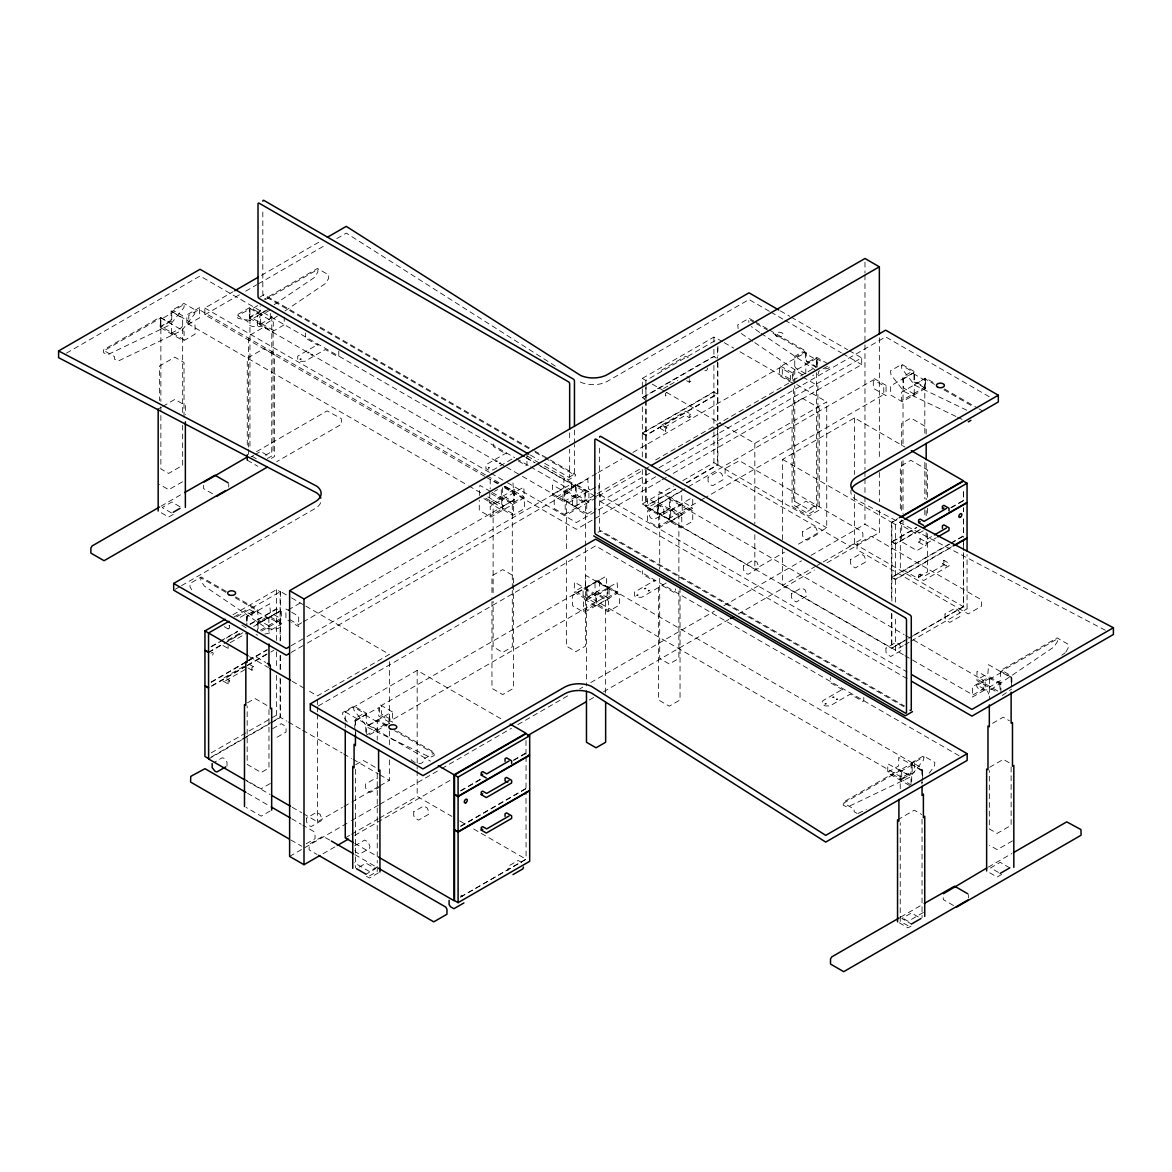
<?xml version="1.0" encoding="UTF-8"?>
<svg xmlns="http://www.w3.org/2000/svg" width="1172" height="1172" viewBox="0 0 1172 1172"><rect width="100%" height="100%" fill="white"/><g stroke="black" fill="none" stroke-linecap="round" stroke-linejoin="round"><path stroke-width="0.75" stroke-dasharray="5 3.75" d="M913.926 382.057L914.248 382.409M921.5 770.634L911.23 764.159L924.034 756.76L923.492 760.13L909.882 777.226L847.327 807.142L843.269 805.237L843.225 802.249L899.7 769.652L911.01 776.186L911.01 783.467M816.02 358.588L823.169 362.221M829.366 367.129L828.326 368.257L821.85 369.429M171.727 319.824L171.801 311.488L195.035 324.981L195.035 334.166L183.433 340.862L160.139 327.413M182.612 325.757L181.557 327.589L171.405 333.273M271.801 316.411L270.747 318.227L257.547 325.86L257.547 315.605L268.886 309.056M227.002 766.136L227.002 762.064L223.94 758.255L222.182 757.786L214.916 761.99M268.901 625.745L258.206 620.061L257.679 609.587L235.733 596.914M663.85 513.922L663.85 509.849L662.561 507.608L659.03 505.572L649.024 511.358L648.541 513.116L650.313 517.672L653.83 519.709L692.095 497.719M805.794 373.809L805.882 365.225M914.175 394.246L914.321 384.606L925.631 378.073L935.036 383.508M924.986 388.005L925.133 378.937M1065.919 651.925L1068.234 647.852L1068.395 644.41L1057.085 637.89L1000.61 670.487L1000.082 680.947L989.417 687.114M929.162 773.242L934.597 765.887L934.846 762.415L923.536 755.881L910.732 763.28L911.45 764.525M260.125 311.825L249.929 317.715L249.328 308.866L249.328 317.158M921.5 782.984L922.261 782.31M1065.216 652.833L1061.773 655.221M265.209 310.756L250.237 320.483L238.194 318.432L237.154 317.29L237.154 314.814L249.958 307.43L261.268 313.95L261.268 315.034M274.145 304.705L314.374 277.5L317.802 272.182L317.964 269.326L263.055 301.014M277.515 315.986L262.616 326.065C258.851 327.091 246.867 327.823 247.966 321.641L237.652 315.693L250.5 308.763M284.957 310.946L325.596 283.404L328.614 278.423L328.775 274.981L317.451 268.461L264.125 299.241M999.394 683.232L1000.492 682.47M1002.236 695.494L1011.714 689.077M171.639 321.348L171.449 321.509M66.452 353.124L200.046 276.006L514.698 457.666M160.139 326.519L160.784 317.846L184.077 331.295L184.077 339.748L160.784 326.285L171.053 320.352L171.097 310.814L183.916 303.416L195.226 309.95L194.684 313.891L181.865 330.504L118.504 360.917L114.578 359.277L114.416 356.596L104.103 350.648L160.579 318.052L160.711 327.105L170.951 321.216M171.522 333.346L171.39 323.706L160.066 317.173L103.605 349.783L103.649 352.757L107.692 354.677L170.262 324.747L183.872 307.65L184.414 304.281L171.61 311.679L182.129 318.008M484.695 476.33L204.836 314.755L204.836 308.031L233.125 291.696M261.415 275.361L319.56 241.798M204.836 314.755L239.41 294.787M245.695 291.169L256.697 284.811M258.265 283.902L325.845 244.889M336.847 238.546L346.267 233.096L557.55 367.51M259.701 297.205L264.022 294.714L532.952 449.975M257.737 305.599L249.958 310.082L249.958 448.7M270.117 310.038L259.832 315.986L259.832 324.747L505.059 466.324M158.176 409.028L161.209 407.285M162.732 406.406L174.892 399.388L185.366 405.439L185.366 414.536M182.495 481.765L168.753 489.706L159.524 484.373M161.062 506.143L183.008 493.471M256.565 451.63L327.091 410.903L341.316 418.609L341.477 424.279L276.782 461.636M250.984 456.933L253.723 455.351M255.086 454.56L260.565 451.396L270.161 456.933M265.473 455.249L273.105 450.839L273.105 332.467L263.861 327.135L248.611 335.939L248.611 447.03M267.421 458.516L271.757 456.04L271.801 312.997M173.222 514.42L168.651 517.057L159.67 511.871M271.421 458.355L274.453 456.597L274.453 354.633L263.964 348.582L247.263 358.222L247.263 447.44M175.243 589.267L179.961 586.557M181.528 585.648L315.18 508.487A20.334 11.749 0 0 0 321.099 499.492M232.95 614.758L276.533 589.604L280.123 591.684L280.123 610.846L253.665 626.112M642.315 387.126L642.315 378.41L713.909 337.082L717.498 339.162M234.063 616.955L248.288 608.751L253.386 611.696L253.386 614.304L251.892 615.168L247.937 612.883L239 618.025M236.554 616.838L280.533 591.523L289.997 596.988M642.315 378.41L645.918 380.49L717.909 339.016L722.641 341.741M511.915 459.087L493.104 469.943L488.314 469.943L485.911 468.566L485.911 464.757L506.289 452.993L506.289 454.033L493.705 446.766L493.705 441.61M253.386 611.696L251.892 612.546L251.892 615.168M228.086 628.91L229.58 628.046L229.58 625.438L228.086 626.288L228.086 628.91L224.262 626.698M211.165 646.505L218.944 642.007M220.512 641.113L237.623 631.225M250.076 624.031L276.533 608.766L280.123 610.846M642.315 388.87L642.315 397.572L713.909 356.244L716.297 357.636M211.165 646.885L237.623 631.605M250.076 624.427L276.533 609.147L280.123 611.227L280.123 641.04M227.734 640.161L241.959 631.942M663.528 388.562L668.274 385.822M669.857 384.914L677.753 380.343M208.543 652.174L220.995 644.981M227.221 641.392L241.227 633.305M208.543 652.555L222.548 644.468M224.101 643.575L242.78 632.792M253.665 626.507L280.123 611.227M230.078 642.739L247.937 632.426M288.224 609.938L302.464 601.705M494.525 491.346L497.573 489.588M222.988 645.523L228.086 648.453L229.58 647.603M686.631 380.68L689.268 382.204L690.762 381.34L690.762 378.732L686.938 376.52M260.462 630.199L280.665 618.538L270.38 612.604L269.736 603.785L246.442 617.234L246.442 625.526M268.373 626.507L269.267 625.995M261.576 631.078L281.339 619.666L281.339 610.48L257.401 623.563M489.823 502.788L502.568 495.434L502.568 485.164M301.673 622.801L298.508 624.632L288.224 618.699M303.255 621.893L513.893 500.078M513.658 502.407L523.781 496.562L513.468 490.614L512.823 480.784M248.904 659.836L255.056 656.276L265.751 662.444M211.165 681.972L246.955 661.301M248.523 660.407L267.187 649.625M642.315 406.728L642.315 433.039L713.909 391.712L717.498 393.792L717.498 360.463M211.165 682.353L246.955 661.682M248.523 660.788L267.187 650.006M642.315 456.948L642.315 433.435L713.909 392.107L717.498 394.173L717.498 428.542M569.065 477.224L574.309 474.206M243.542 666.502L222.988 678.368L222.988 680.991L228.086 683.921L229.58 683.071L229.58 680.449L225.61 678.163L225.61 680.786L246.442 668.758M211.649 685.84L245.886 666.077M247.439 665.169L269.238 652.599M642.315 433.039L645.918 435.12L717.498 393.792M211.649 686.221L245.886 666.458M247.439 665.564L269.238 652.98M270.791 652.086L273.896 650.284M642.315 433.435L645.918 435.501L717.498 394.173M229.58 680.449L228.086 681.313L228.086 683.921M253.386 666.707L251.892 667.571L251.892 670.179L253.386 669.329L253.386 666.707L248.288 663.762M666.956 427.941L665.462 428.791L665.462 431.413L666.956 430.549L666.956 427.941L662.986 425.641L662.986 428.263L685.312 415.371L689.268 417.672L690.762 416.807L690.762 414.185L685.664 411.255L660.363 425.846L660.363 428.469L665.462 431.413M690.762 414.185L689.268 415.049L689.268 417.672M553.155 494.057L563.454 488.109L564.098 478.279L596.138 496.782M291.096 645.757L305.365 637.524M306.947 636.616L571.614 483.802L571.614 490.526L306.947 643.34M794.719 357.709L805.032 351.747L772.084 332.731M596.504 473.473L564.845 491.757L564.845 500.517M598.086 472.565L621.834 458.853M632.909 452.451L780.127 367.466L790.397 373.399L790.397 382.16L652.687 461.665M291.096 652.482L305.365 644.248M575.95 496.708L566.354 502.246L566.354 551.411M816.562 358.324L793.224 371.758L793.224 380.197L816.518 366.748L806.233 360.815L806.233 352.362L782.295 365.444L782.295 374.644L793.884 381.34M595.698 487.113L565.182 504.722L565.182 514.186L575.306 508.34L586.059 514.552L596.211 508.692M575.13 506.451L595.713 494.569M597.295 493.646L640.029 468.976M586.894 501.645L592.827 498.232M594.307 497.368L598.745 494.804M907.128 678.705L600.386 501.601L600.386 494.877L643.179 470.177M644.761 469.254L649.508 466.515M596.343 497.69L565.827 515.299L554.224 508.604L554.224 498.408L587.787 479.026L588.432 488.856L595.801 493.104M827.403 366.367L818.554 371.465L818.305 374.073L812.665 375.377M247.468 702.804L254.954 698.483L268.637 706.379M600.386 501.601L649.508 473.239M659.03 467.745L885.666 336.906L990.501 397.44M655.661 476.814L576.404 522.551L505.264 481.472M665.169 471.32L861.684 357.856L861.684 364.58L668.333 476.213M660.407 480.784L576.404 529.29L503.682 487.288M661.99 479.875L666.751 477.121M211.165 752.893L276.533 715.169L280.123 717.235L280.123 677.445M642.315 469.606L642.315 503.975L673.446 486.014M682.778 480.623L713.909 462.647L717.498 464.727L717.498 430.358M597.954 532.352L600.84 530.696L904.564 706.057M211.649 756.775L244.333 737.906M245.886 737.012L272.344 721.732M273.896 720.839L280.123 717.235M642.315 503.975L645.918 506.055L675.482 488.988M686.382 482.688L717.498 464.727M724.853 426.066L754.827 443.368L826.743 401.85L826.743 527.796L795.48 545.844M208.616 759.002L241.447 740.045M243.014 739.136L269.589 723.798M271.157 722.89L280.533 717.469L286.847 721.117M645.992 469.972L645.992 506.48L675.687 489.325M686.631 483.011L717.909 464.962L826.743 527.796M658.107 504.4L686.719 487.684M688.301 486.776L873.492 379.845L883.776 385.778L883.776 394.539L706.496 496.899M681.137 491.39L647.574 510.772L647.574 520.969L659.177 527.664L692.74 508.296L692.74 498.085M272.505 728.735L281.236 723.695L284.767 725.732L286.056 727.973L286.056 732.046L276.035 737.818L274.277 737.349M318.242 706.013L595.596 545.888L959.267 755.852M682.177 504.473L669.432 511.827L669.432 522.082L682.177 514.728L682.25 504.165L669.505 496.811L669.505 507.066L682.25 514.435M966.768 410.2L914.643 385.163L901.825 368.55L901.283 365.181L914.101 372.579L903.07 379.186M668.509 518.83L698.571 501.47M700.167 500.561L704.914 497.807M680.243 514.01L692.095 507.183L681.782 501.22L681.782 491.771M345.257 721.058L345.257 711.931L417.173 670.413L502.349 719.593M782.632 539.735L782.632 459.424L854.549 417.906L905.018 447.045M913.794 394.466L914.673 393.953M924.605 388.225L925.484 387.712M925.558 388.313L902.264 401.762L890.661 395.067L890.661 385.866L913.97 372.418L913.97 380.724M355.98 720.795L366.25 714.319L353.446 706.936L353.988 710.291L367.598 727.402L430.153 757.317L434.094 755.676L434.255 752.424L396.605 730.698M347.293 722.04L342.883 716.063L342.634 712.591L353.944 706.057L366.748 713.455L366.03 714.7M270.322 783.467L261.078 788.8L245.827 779.981M365.767 735.474L389.06 722.025L378.776 716.077L378.776 707.639L354.75 720.663L354.808 728.999M376.754 729.98L377.648 729.467M369.517 734.8L389.705 723.139M607.008 597.823L617.131 591.977L606.818 586.029L606.173 576.199L572.61 595.566L572.61 605.778L584.213 612.473L617.776 593.091L617.131 582.513L583.568 601.895L583.568 611.359L595.405 604.518L607.902 611.725L619.49 605.03L619.49 594.834L585.941 575.452L585.282 585.282L574.983 591.23L608.546 610.612L608.546 601.148L574.339 582.147L574.339 592.358L585.106 598.57M796.359 506.758L805.955 501.22L815.536 506.758L805.955 512.296M270.175 810.965L261.195 816.152L245.988 807.376M666.223 582.982L641.743 597.28L636.938 597.28L634.55 595.903L634.55 592.094L654.928 580.33L654.928 581.371L642.329 574.104L642.329 570.661M355.731 764.686L363.217 760.364L376.901 768.261M303.255 813.632L317.451 821.836L342.458 807.391M344.026 806.483L350.281 802.879M351.849 801.97L378.424 786.632M379.992 785.723L389.368 780.318L389.368 758.401M645.992 506.48L754.827 569.314L784.522 552.173M380.475 786.558L370.455 792.345L368.697 791.862L365.635 788.067L365.635 783.995L375.655 778.208L377.413 778.677M306.244 843.767L315.034 838.698L315.034 833.629L313.847 831.549L302.801 825.176M289.616 856.41L349.842 821.645M351.424 820.722L378.366 805.164M379.962 804.256L440.189 769.477M441.771 768.568L511.505 728.295M517.848 724.633L570.149 694.439M579.671 688.946L582.836 687.114M590.761 682.543L714.393 611.169M723.9 605.675L801.56 560.846M811.068 555.352L864.965 524.236L879.352 532.542L879.352 508.882M782.632 459.424L891.467 522.258L897.723 518.654M345.257 837.892L349.945 835.182M351.512 834.274L378.087 818.935M379.655 818.027L417.173 796.374L451.879 816.401M782.632 548.862L782.632 585.37L815.463 566.413M817.031 565.519L821.719 562.809M823.286 561.901L854.549 543.852L967.061 608.81L967.061 554.532M920.372 529.363L895.467 543.735L891.877 541.654L891.877 522.492L898.104 518.903M323.018 853.729L335.69 846.418M354.72 835.431L451.396 779.614M589.296 700.006L594.043 697.252M603.565 691.758L728.764 619.475M738.287 613.982L814.364 570.061M827.036 562.736L879.352 532.542M891.877 522.492L895.467 524.573L903.246 520.075M354.677 845.847L364.697 840.06L368.213 842.097L369.986 846.653L369.517 848.411L359.496 854.198L355.966 852.161L354.677 849.92M460.728 790.573L482.512 778.003M513.629 760.027L526.082 752.849L529.685 754.914M891.877 541.654L916.768 527.283M951.005 507.52L963.457 500.327L963.457 489.881L963.384 500.81M460.728 790.968L482.512 778.384M513.629 760.423L526.082 753.23L529.685 755.31M951.488 546.855L895.467 579.202L891.877 577.122L891.877 542.05L916.768 527.664M951.005 507.901L963.457 500.722M891.877 542.05L895.467 544.116L920.372 529.744M923.272 530.726L917.046 534.315L903.026 526.228L903.026 520.749M931.506 536.615L924.063 540.907L920.108 538.622L918.614 539.486L918.614 542.094L923.712 545.039L936.355 537.743M918.614 542.094L920.108 541.244L920.108 538.622M359.203 867.104L366.045 863.149L375.641 868.686L366.045 874.224M377.047 867.002L369.341 871.441L354.091 862.636M369.444 875.923L377.238 871.426L377.238 860.482M378.439 872.847L369.444 878.033L366.411 876.275M460.728 826.04L526.082 788.317M891.877 577.122L949.452 543.881M951.005 542.988L963.457 535.794L963.457 518.258M460.728 826.436L526.082 788.697M891.877 601.031L891.877 577.518L949.452 544.262M951.005 543.369L963.457 536.175L963.457 541.611M891.877 577.518L895.467 579.583L951.488 547.236M920.108 574.09L918.614 574.954L918.614 577.562L923.712 580.506L949.012 565.9L949.012 563.293L943.914 560.348L942.42 561.212L942.42 563.82L946.39 566.105L946.39 563.498L924.063 576.375L920.108 574.09L920.108 576.712L918.614 577.562M942.42 563.82L943.914 562.97L943.914 560.348M460.347 897.107L526.008 859.208L470.807 827.329M782.632 585.37L891.467 648.204L907.099 639.18M908.666 638.286L913.354 635.576M914.922 634.667L963.384 606.686L963.457 552.466M460.728 896.976L526.082 859.252L526.008 791.671M904.33 640.864L891.877 648.057L891.877 613.688M913.662 635.473L963.457 606.73L963.384 548.276M903.246 645.64L895.467 650.138L895.467 615.769M904.813 644.747L909.472 642.051M911.04 641.143L967.061 608.81M989.388 678.617L989.329 699.435M989.871 678.339L977.272 685.122L987.586 691.07L988.626 694.102M989.329 679.379L1003.349 671.278L1011.128 675.775L1011.128 683.071M1000.903 684.463L976.965 671.38L976.965 680.566L998.251 692.857M900.243 771.703L914.263 763.617L922.042 768.114L922.042 777.226M992.552 723.344L1003.247 717.176L1009.4 720.736M897.547 819.843L914.263 810.189L921.749 814.511M989.666 767.279L1003.349 759.383L1010.835 763.704M1012.476 840.881L997.211 849.7L989.52 845.246M900.682 917.09L922.628 904.432M988.348 867.104L1011.861 853.538M923.389 912.461L908.139 921.265L900.433 916.826M911.069 926.1L908.036 927.858L899.041 922.672M1001.679 874.415L997.108 877.052L988.128 871.865M170.995 335.28L172.108 334.738M858.138 813.397L866.357 809.456M900.228 779.512L910.893 773.344L911.42 763.968M264.813 634.081L270.468 632.777L270.717 630.17L281.031 624.222L268.432 617.454M924.547 387.712L914.746 382.116M914.292 394.173L903.627 388.02L903.099 378.629M377.252 729.687L366.587 723.52L366.06 714.129M257.635 635.253L256.067 634.594M913.589 395.623L914.702 396.18M955.956 416.441L903.832 391.404L891.013 374.791L890.471 370.835L901.781 364.316L914.6 371.7L914.643 381.252L924.913 387.185L901.62 400.648L901.62 392.195L924.913 378.746L934.538 384.372M957.553 417.203L962.373 419.517M411.123 759.632C413.218 762.913 424.454 766.547 423.444 759.251L433.743 753.303L394.539 730.654M1105.328 630.243L855.106 499.14A20.334 11.749 0 0 1 851.209 489.779M944.456 388.943L977.389 407.959M978.957 408.867L982.092 410.683M943.943 389.807L972.189 406.113M780.318 310.873L789.708 316.294M791.261 317.202L847.605 349.725M849.173 350.633L861.684 357.856M769.359 311.283L749.011 299.534L607.506 381.237A20.334 11.749 0 0 1 580.682 382.219L577.591 380.255M770.927 312.177L783.438 319.414M785.006 320.308L841.35 352.831M842.902 353.739L861.684 364.58M753.772 320.996L749.069 318.286L737.745 324.805L738.096 328.643M755.339 321.904L767.88 329.142M769.447 330.05L805.53 350.882L805.589 360.287M827.945 363.818L816.562 357.255L805.252 363.789L805.457 364.99M754.841 322.769L748.556 319.15L748.908 322.403M756.409 323.677L770.517 331.822M816.195 367.363L806.395 361.65M805.384 373.604L795.773 368.052L794.719 366.235M802.659 376.959L817.909 385.778L817.909 504.15L808.68 509.483L793.415 500.664L793.415 385.94M724.208 342.649L733.672 348.113M739.986 351.761L790.47 380.9M796.77 384.548L826.743 401.85M716.297 358.017L713.909 356.64L642.315 397.967L644.717 399.344M688.213 357.709L685.664 356.229L660.363 370.835L660.363 373.458M652.291 384.167L664.92 391.463M666.487 392.371L723.27 425.158M642.315 397.572L644.717 398.963M999.76 684.536L1000.199 689.678M668.377 498.466L904.125 634.565M905.707 635.473L983.235 680.243L983.235 689.004L972.95 694.937L911.245 659.309M997.841 691.084L977.638 679.438L987.923 673.49L988.567 664.685L1011.861 678.134L1011.861 686.426M989.036 686.895L989.915 687.407M657.946 512.647L670.692 520.002L670.692 509.747L657.946 502.378L658.107 513.16M903.334 654.738L648.219 507.432L658.532 501.47L659.177 491.639L692.74 511.021L692.74 521.232L681.137 527.927L668.641 520.705L658.532 526.55L658.532 517.101M904.916 655.661L909.662 658.4M658.342 514.757L647.574 508.545L647.574 498.349L681.782 517.35L681.782 526.799M598.745 485.355L599.39 495.917M534.535 450.898L548.774 459.116M550.357 460.025L575.657 474.645L575.657 475.685L568.464 479.831L541.581 464.302M528.865 448.656L264.022 295.754A1.699 0.982 60 0 1 262.821 293.674L262.821 208.44M535.208 452.319L543.134 456.904M544.716 457.812L573.269 474.294A1.699 0.982 60 0 0 574.456 473.605L574.456 444.584M600.386 494.877L907.128 671.981M530.403 455.088L538.344 459.673M544.687 463.336L568.464 477.063A1.699 0.982 60 0 0 569.665 476.374L569.665 449.169M527.341 456.084L539.999 463.394M525.759 457.329L535.252 462.808M536.835 463.716L571.614 483.802M526.418 458.018L534.329 462.588M540.658 466.251L584.96 491.815L584.96 500.576M516.281 458.574L528.924 465.885M530.506 466.793L571.614 490.526M518.2 460.904L526.067 465.445L526.961 464.932L526.961 452.919M250.002 308.47L273.296 321.934L273.296 330.372L250.002 316.923L260.287 310.99L260.287 305.921M249.402 317.466L250.295 317.978M260.213 323.706L261.107 324.219M249.328 318.052L272.637 331.515L284.225 324.805L284.225 317.158M506.641 467.232L520.881 475.466M522.463 476.374L586.718 513.439L586.718 503.975L552.51 484.974L552.51 495.185L564.992 502.392M903.744 706.613L600.84 531.736A1.699 0.982 60 0 1 599.639 529.656L599.639 446.239M204.836 308.031L489.442 472.345M491.024 473.268L503.682 480.564M485.428 474.88L199.05 309.555L188.765 315.488L188.765 324.248L467.232 485.003M487.01 475.803L499.653 483.098M505.982 486.761L513.893 491.332L514.054 502.231L501.308 494.877L501.308 484.607M504.971 486.497L513.775 491.581L513.775 500.341M504.136 486.248L514.054 491.976M498.496 483.45L490.218 479.407L490.218 488.87M504.59 486.966L524.426 498.422L524.426 508.619L512.823 515.314L502.07 509.102L490.218 515.944L490.218 506.48L523.781 487.113L524.426 497.675L490.863 517.057L479.26 510.362L479.26 500.166M486.277 477.253L497.353 483.64M662.107 585.517L674.706 592.783L675.599 592.27L675.599 588.827M490.585 491.537L479.905 485.369L479.26 495.946M492.108 492.416L513.468 504.736L513.468 514.2L481.428 495.697M491.156 493.632L502.495 500.18L502.495 510.45L489.75 503.081L489.75 492.826M468.815 485.926L481.472 493.236M487.801 496.884L503.623 506.026M483.948 498.642L491.757 503.154M160.212 326.812L161.106 327.325M171.024 333.053L171.918 333.566M597.324 581.004L912.168 762.782L912.168 771.542L901.883 777.476L587.04 595.698L587.04 586.938M911.713 785.299L888.42 771.85L898.704 765.917L898.704 757.464L922.73 770.487L922.672 778.823M899.832 779.292L900.726 779.805M909.516 785.518L887.775 772.963L887.775 763.778L911.713 776.846L911.713 781.914M1009.781 867.881L1000.199 862.343L990.604 867.881L998.822 872.627M256.302 458.765L248.611 454.311L248.611 448.861M247.263 460.186L257.737 466.251M857.01 813.441L854.198 811.742L854.036 809.076L843.737 803.128L900.199 770.517L900.243 789.943M953.525 905.517L943.27 899.583L943.27 896.214M212.425 493.705L203.635 488.636L203.635 485.252M918.277 916.929L911.435 912.973L901.839 918.511L911.435 924.049M908.036 925.748L900.243 921.251L900.243 822.773M180.019 506.773L171.801 502.026L162.219 507.564L171.801 513.102M291.579 597.896L304.193 605.192M305.775 606.1L389.368 654.357L317.451 695.89L306.405 689.502M290.202 611.403L285.939 608.942L285.939 619.212L290.202 621.658M291.608 612.223L298.699 616.311L298.699 626.566L291.608 622.479M226.313 591.479L201.218 576.99L189.908 583.524L190.069 586.952L193.087 591.933M225.815 592.343L200.72 577.855L200.881 580.711L204.309 586.029L266.879 628.353C270.835 629.408 283.17 630.14 281.529 623.358L268.71 615.959L257.401 622.493L257.357 631.986M235.22 597.779L257.181 610.451L246.867 616.413L246.867 624.94M268.842 617.688L268.974 634.887M268.974 618.479L254.954 610.378L247.175 614.875L247.175 622.171M258.03 623.929L258.089 630.389M387.2 725.263L377.78 719.828L366.47 726.362L366.47 733.643M386.687 726.127L377.281 720.692L377.238 740.118M377.238 721.879L363.217 713.792L355.438 718.29L355.438 727.402M249.621 656.73L268.549 667.659M292.209 681.313L304.837 688.594M345.257 711.931L430.432 761.111M247.937 667.894L251.892 670.179M288.415 722.025L301.043 729.321M302.61 730.229L342.048 752.995M343.63 753.904L351.512 758.46M353.094 759.368L378.322 773.93M379.904 774.853L389.368 780.318M459.761 820.957L469.225 826.421M246.472 780.86L270.131 794.513M292.209 807.259L301.673 812.723M354.72 843.357L376.798 856.102M329.772 840.119L322.901 836.339L309.276 844.206L309.115 849.876L317.011 854.432M354.852 854.608L376.798 867.265M247.57 793.283L269.663 806.043M291.755 818.788L301.219 824.268M290.89 839.972L301.849 846.301M759.603 332.365L751.355 326.563M761.082 333.361L814.716 369.649M741.334 333.566L753.259 341.623M754.753 342.634L803.904 375.89M257.811 621.57L258.909 622.332M241.959 625.042L246.501 628.119M355.219 732.485L355.98 733.159M521.687 862.519L518.171 860.482L508.15 866.269L508.15 870.342M460.874 895.056L462.647 896.609M260.726 323.985L260.58 315.429M1011.421 685.84L1011.421 677.313L1001.122 671.351L1057.583 638.755L1057.422 641.611L1053.994 646.929L991.424 689.253C987.469 690.308 975.133 691.041 976.774 684.258M1011.128 766.971L1011.128 825.322L997.108 833.409L989.329 828.926L989.329 770.561M1000.947 692.886L1000.903 683.393L989.578 676.859L972.423 686.807L972.423 697.062L985.169 689.707L985.169 679.438M968.365 894.632L968.365 898.016M963.457 507.725L963.457 511.241M963.457 543.412L963.457 550.65M963.384 508.121L963.384 511.768M963.384 519.064L963.384 537.318M963.384 539.149L963.384 546.445M927.521 497.25L927.521 469.928L910.805 460.288L900.33 466.339L900.33 511.856M927.521 508.165L927.521 515.46M927.521 533.656L927.521 571.907L917.046 577.957L900.33 568.303L900.33 520.969M926.173 434.182L926.173 426.901L910.922 418.082L901.678 423.414L901.678 448.905M926.173 463.321L926.173 499.741M926.173 510.67L926.173 517.951M926.173 532.513L926.173 545.273L916.943 550.606L901.678 541.786L901.678 519.928M925.558 379.113L925.558 387.419M924.825 433.171L924.825 380.27L910.805 372.183L903.026 376.681L903.026 445.975M924.825 462.339L924.825 498.818M924.825 509.761L924.825 517.057M922.232 770.209L922.232 776.626M922.042 779.058L922.042 784.522M922.042 819.169L922.042 917.661M903.026 460.567L903.026 513.468M901.678 461.665L901.678 512.647M895.467 524.573L895.467 543.735M895.467 544.116L895.467 579.202M895.467 579.583L895.467 603.097M891.467 522.258L891.467 600.753M891.467 613.527L891.467 648.204M879.352 337.785L879.352 459.732M879.352 472.477L879.352 501.601M864.965 262.132L864.965 273.061M864.965 274.878L864.965 469.635M864.965 471.452L864.965 476.916M864.965 478.733L864.965 495.111M864.965 496.928L864.965 524.236M863.779 697.487L863.779 700.915L862.885 701.427L850.301 694.161L829.923 705.925L825.132 705.925L822.729 704.548L822.729 700.739L843.108 688.975L843.108 690.015L830.523 682.749L830.523 677.592M854.549 417.906L854.549 474.484M854.549 494.569L854.549 543.852M817.192 366.983L817.192 358.691L816.752 367.041M816.562 365.386L816.562 359.921L802.556 351.82L794.763 356.317L794.763 383.669M816.562 372.681L816.562 509.468L808.783 513.951L794.763 505.865L794.763 385.5M754.827 443.368L754.827 523.679M754.827 534.637L754.827 569.314M717.909 346.311L717.909 355.438M717.909 362.734L717.909 422.975M717.909 424.806L717.909 464.962M717.498 347.879L717.498 358.324M713.909 337.082L713.909 342.312M713.909 349.285L713.909 356.244M713.909 365.4L713.909 391.712M713.909 392.107L713.909 430.095M713.909 431.897L713.909 462.647M689.268 379.582L689.268 382.204M680.038 587.421L680.038 699.977L669.285 706.174L658.547 699.977L658.547 587.421M678.881 580.155L678.881 514.611L669.285 509.088L659.704 514.611L659.704 569.24M678.881 591.084L678.881 658.444L669.285 663.982L659.704 658.444L659.704 578.338M670.238 497.617L670.238 507.886L657.477 515.24L657.477 504.986M658.225 504.136L658.225 512.897M645.992 384.182L645.992 398.788M645.992 400.604L645.992 460.845M645.918 380.49L645.918 385.72M645.918 387.463L645.918 399.652M645.918 400.033L645.918 435.12M645.918 435.501L645.918 460.83M645.918 469.869L645.918 506.055M605.646 693.092L605.646 598.423L596.05 592.885L586.469 598.423L586.469 685.81M585.531 545.947L585.531 502.246L564.23 489.793L564.23 500.063L576.976 507.417L576.976 497.162M585.531 547.764L585.531 646.08L575.95 651.617L566.354 646.08L566.354 560.509M574.456 430.08L574.456 442.767M569.665 432.849L569.665 441.917M526.008 740.558L526.008 755.164M526.082 756.746L526.008 789.84M513.453 583.07L513.453 575.804L502.715 569.607L491.962 575.804L491.962 595.772M513.453 584.887L513.453 688.36L502.715 694.571L491.962 688.36L491.962 597.588M512.296 588.578L512.296 503.008L502.715 497.47L493.119 503.008L493.119 594.043M512.296 590.395L512.296 646.841L502.715 652.379L493.119 646.841L493.119 601.324M417.173 670.413L417.173 768.993M417.173 770.81L417.173 796.374M389.705 721.6L389.06 713.572L365.767 727.021L365.767 732.09M389.368 661.667L389.368 723.725M389.368 731.02L389.368 745.626M377.238 772.949L377.238 858.666M355.438 729.233L355.438 734.697M355.438 769.345L355.438 867.837M355.248 720.384L355.248 726.801M345.257 722.89L345.257 728.369M338.781 351.131L338.781 356.288L337.888 356.801L325.303 349.534L304.925 361.298L300.12 361.298L297.732 359.921L297.732 356.112L318.11 344.348L318.11 345.388L305.526 338.122L305.526 332.965M317.451 699.538L317.451 705.017M317.451 706.833L317.451 712.312M317.451 714.144L317.451 821.836M280.533 591.523L280.533 640.806M280.533 655.412L280.533 671.849M280.533 679.145L280.533 717.469M280.123 655.734L280.123 670.208M276.533 589.604L276.533 608.766M276.533 609.147L276.533 640.718M276.533 651.852L276.533 668.128M276.533 675.365L276.533 715.169M270.307 313.378L270.307 318.506M268.974 709.661L268.974 768.026L261.195 772.509L247.175 764.422L247.175 706.071M228.73 483.684L228.73 487.054M228.086 645.845L228.086 648.453M184.019 417.159L184.019 362.514L174.789 357.182L159.524 366.001L159.524 400.59M182.671 412.441L182.671 315.781L174.892 311.283L160.872 319.385L160.872 401.439M182.671 425.202L182.671 465.328L168.651 473.415L160.872 468.932L160.872 403.271M210.901 653.287A2.124 1.231 -60 0 1 213.157 653.493A2.124 1.231 -60 0 1 210.901 656.291M707.727 367.949A2.124 1.231 -60 0 1 706.613 370.264A2.124 1.231 -60 0 1 704.929 370.425M300.076 359.467C299.505 357.738 303.358 359.482 300.076 359.467M307.855 352.889C307.284 351.161 311.151 352.904 307.855 352.889M311.459 354.97C310.888 353.241 314.755 354.984 311.459 354.97M488.255 468.111C487.684 466.383 491.551 468.126 488.255 468.111M496.049 461.548C495.478 459.82 499.345 461.548 496.049 461.548M499.638 463.614C499.067 461.885 502.935 463.629 499.638 463.614M636.879 595.449C636.323 593.721 640.176 595.464 636.879 595.449M644.673 588.871C644.102 587.143 647.97 588.886 644.673 588.871M648.277 590.952C647.706 589.223 651.559 590.966 648.277 590.952M825.073 704.094C824.502 702.365 828.37 704.108 825.073 704.094M832.867 697.53C832.296 695.802 836.149 697.53 832.867 697.53M836.456 699.596C835.885 697.867 839.753 699.611 836.456 699.596M306.581 818.085L306.581 822.158L309.642 825.952L311.4 826.436L321.421 820.649L321.89 818.876L320.132 814.335L316.601 812.299L306.581 818.085M413.731 811.757L413.731 815.829L415.02 818.071L418.55 820.107L428.556 814.32L429.04 812.562L427.267 808.006L423.737 805.97L413.731 811.757M708.064 477.268L708.064 481.34L711.126 485.135L712.884 485.604L722.904 479.831L723.373 478.059L721.615 473.517L718.084 471.481L708.064 477.268M725.204 468.434L725.043 474.103L849.7 546.079L862.885 538.461L862.885 533.392L861.684 531.326L739.429 460.728L725.204 468.434M743.444 565.871L743.444 569.944L746.491 573.738L748.263 574.221L758.269 568.435L758.753 566.677L756.98 562.12L753.449 560.084L743.444 565.871M802.483 531.78L802.483 535.853L805.545 539.647L807.303 540.131L817.323 534.344L817.792 532.571L816.034 528.03L812.504 525.994L802.483 531.78M791.525 593.633L791.525 597.705L792.814 599.947L796.345 601.983L806.365 596.196L806.834 594.438L805.076 589.882L801.545 587.846L791.525 593.633M850.579 559.542L850.579 563.615L851.868 565.856L855.399 567.893L865.419 562.106L865.888 560.348L864.116 555.792L860.6 553.755L850.579 559.542M857.128 543.984L856.966 549.639L968.233 613.894L981.418 606.276L981.418 601.207L980.217 599.126L871.338 536.278L857.128 543.984M885.944 648.145L885.944 652.218L887.233 654.459L890.764 656.496L900.785 650.709L901.253 648.951L899.495 644.395L895.965 642.359L885.944 648.145M944.998 614.055L944.998 618.127L946.287 620.369L949.818 622.405L959.839 616.619L960.308 614.861L958.549 610.304L955.019 608.268L944.998 614.055M199.577 307.547L186.831 314.916L186.831 325.171L199.577 317.817L199.577 307.547M666.956 392.474L665.462 393.323L665.462 395.946L666.956 395.081L666.956 392.474M514.523 489.369L501.763 496.738L501.763 506.993L514.523 499.638L514.523 489.369M575.657 484.49L562.912 491.844L562.912 502.114L575.657 494.745L575.657 484.49M585.238 490.072L572.478 497.426L572.478 507.696L585.238 500.327L585.238 490.072M802.556 398.407L792.067 404.457L792.067 506.421L808.783 516.076L819.257 510.01L819.257 408.046L802.556 398.407M596.87 581.078L381.603 705.368L381.603 714.129L391.873 720.062L607.155 595.772L607.155 587.011L596.87 581.078M599.522 579.964L586.762 587.333L586.762 597.588L599.522 590.234L599.522 579.964M609.088 588.183L596.343 595.552L596.343 605.807L609.088 598.452L609.088 588.183M914.453 761.8L901.693 769.154L901.693 779.424L914.453 772.055L914.453 761.8M886.061 385.412L873.301 378.043L873.301 388.313L886.061 395.667L886.061 385.412M792.345 372.828L779.585 365.459L779.585 375.729L792.345 383.083L792.345 372.828M588.915 491.8L576.17 484.446L576.17 494.701L588.915 502.07L588.915 491.8M607.77 587.597L595.024 580.243L595.024 590.498L607.77 597.867L607.77 587.597M595.83 595.596L583.085 588.227L583.085 598.496L595.83 605.851L595.83 595.596M392.415 711.931L379.655 704.577L379.655 714.832L392.415 722.201L392.415 711.931M776.362 336.174A4.014 2.315 0 0 0 783.072 335.133A4.014 2.315 0 0 0 778.164 332.291A4.014 2.315 0 0 0 776.362 336.174"/><path stroke-width="1.5" d="M212.161 763.573L212.161 767.645L215.223 771.44L216.981 771.923L225.713 766.884M449.096 900.36L449.096 904.432L450.385 906.674L453.916 908.71L463.936 902.923M523.459 867.075L522.976 868.833L512.97 874.62M943.416 893.738L986.78 868.013M204.236 482.029L247.16 457.065M320.82 498.115A20.334 11.749 0 0 0 316.894 493.002L58.6 357.665L58.6 350.941L200.046 269.282L524.177 456.421M234.693 290.788L258.265 277.178M327.413 237.257L346.267 226.372L580.682 375.494A20.334 11.749 0 0 0 607.506 374.498L749.011 292.81L778.75 309.965M159.495 507.051L92.09 545.962L90.889 548.042L90.889 553.111L104.074 560.714L225.581 490.57M184.575 492.562L214.959 475.217L228.144 482.82M173.178 512.311L180.019 508.355M216.82 496.254L267.319 467.101M289.513 653.405L286.334 655.236L173.676 590.175L173.676 583.451L315.18 501.748A20.334 11.749 0 0 0 316.894 486.263L58.6 350.941M208.543 652.174L204.939 650.094L204.939 630.932L225.171 619.255M228.936 621.307L208.543 633.012L208.616 759.002L244.889 779.937M319.853 855.56L304.002 864.716L289.616 856.41L289.616 590.673L864.965 258.499L879.352 266.806L879.352 334.152M289.616 590.673L304.002 598.98L879.352 266.806M289.513 646.68L286.334 648.512L173.676 583.451M651.105 465.592L885.666 330.167L998.324 395.228L998.324 401.952L856.82 483.655A20.334 11.749 0 0 0 851.795 488.431M310.316 703.874L595.596 539.164L967.164 753.699L967.164 760.423L825.733 842.082L591.318 692.96A20.334 11.749 0 0 0 564.494 693.941L422.989 775.644L310.316 710.598L310.316 703.874L422.989 768.92L564.494 687.217A20.334 11.749 0 0 1 591.318 686.235L825.733 835.358L967.164 753.699M998.324 395.228L856.82 476.931A20.334 11.749 0 0 0 855.106 492.416L1113.4 627.738L1113.4 634.477L971.954 716.136L911.875 681.445M968.306 421.861L970.929 420.338M438.328 765.668L454.091 774.78L526.008 733.247L510.245 724.15M899.29 517.746L963.384 480.74L911.333 450.678M454.502 775.014L526.082 733.687L529.685 735.752L529.685 754.914L458.091 796.242L454.502 794.177L454.502 775.014L458.091 777.08L529.685 735.752M901.209 517.101L963.457 481.165L967.061 483.245L967.061 502.407L923.477 527.561M337.287 845.495L348.377 839.093M527.473 735.694L586.117 701.838M730.361 618.552L733.526 616.736M904.813 519.181L967.061 483.245M509.014 760.994L486.688 773.886L482.732 771.586L481.238 772.451L481.238 775.058L482.732 774.209M946.39 508.472L924.063 521.364L920.108 519.079L918.614 519.928L918.614 522.551L920.108 521.687M943.914 507.945L942.42 508.809L942.42 506.187L943.914 505.337L949.012 508.267L949.012 510.889M458.091 796.638L529.685 755.31L529.685 790.382L458.091 831.71L454.502 829.644L454.502 794.557L458.091 796.638L458.091 831.71M923.477 527.942L967.061 502.788L967.061 537.875L953.056 545.962M509.014 780.537L486.688 793.429L482.732 791.144L481.238 791.994L481.238 794.616L482.732 793.752M934.48 534.901L946.39 528.03M937.937 536.835L949.012 530.433L949.012 527.825L943.914 524.88L942.42 525.745L942.42 528.352M458.091 832.105L529.685 790.778L529.685 861.317L458.091 902.645L454.502 900.579L454.502 830.025L458.091 832.105L458.091 902.645M954.609 545.449L967.061 538.256L967.061 550.928M509.014 816.005L486.688 828.897L482.732 826.612L481.238 827.461L481.238 830.084L482.732 829.219M912.475 711.668L905.282 715.814L593.647 535.882M1113.4 627.738L971.954 709.397L911.875 674.72M899.114 917.998L831.724 956.909L830.523 958.989L830.523 964.058L843.708 971.676L968.365 899.7M924.195 903.524L954.579 886.164L967.764 893.782M1013.428 852.63L1066.725 821.865L1080.95 829.571L1081.111 835.226L956.455 907.201M911.435 924.049L921.016 918.511M1000.199 873.418L1009.781 867.881M918.614 522.551L923.712 525.495M528.821 454.179L259.217 298.523A1.699 0.982 60 0 1 258.016 296.443L258.016 203.957A1.699 0.982 60 0 1 259.217 203.254L568.464 381.794A1.699 0.982 60 0 1 569.665 383.874L569.665 429.216M507.696 782.398L505.044 780.874L505.044 778.252L506.538 777.402L511.637 780.332L511.637 782.955L486.336 797.561L481.238 794.616M481.238 775.058L486.336 778.003M267.275 663.337L270.322 665.095L270.322 708.796M204.939 630.932L248.054 655.807M270.131 668.567L290.641 680.405M208.543 652.555L204.939 650.475L204.939 685.561L208.543 687.642M481.238 830.084L486.336 833.028L511.637 818.422L511.637 815.8L506.538 812.87L505.044 813.72L505.044 816.342M208.543 688.023L204.939 685.942L204.939 756.497L208.543 758.562M271.714 795.422L290.641 806.351M353.138 842.448L345.257 837.892L345.257 730.185M378.38 857.01L454.091 900.726L454.091 774.78M331.339 841.027L353.285 853.699M378.366 868.174L445.756 907.084L446.957 909.164L446.957 914.233L433.772 921.851L318.579 855.34M245.988 792.375L204.968 768.686L190.743 776.391L190.582 782.061L289.323 839.064M271.23 806.951L290.173 817.88M356.464 868.686L366.045 874.224M1013.824 765.433L1013.824 867.397M1012.476 722.509L1012.476 766.224M1011.128 692.198L1011.128 723.197M989.329 704.899L989.329 726.787M987.981 725.995L987.981 769.696M986.634 769.037L986.634 871.001M926.173 443.28L926.173 459.673M924.737 816.239L924.737 916.387M923.389 794.089L923.389 817.763M922.042 786.353L922.042 795.466M898.895 799.377L898.895 821.235M897.547 819.843L897.547 921.807M605.646 702.204L605.646 742.257L596.05 747.795L586.469 742.257L586.469 691.275M574.456 426.447L574.456 381.105A1.699 0.982 60 0 0 573.269 379.039L264.022 200.485A1.699 0.982 60 0 0 262.821 201.188M511.637 763.412L511.637 760.789L506.538 757.844L505.044 758.709L505.044 761.317M458.091 777.08L458.091 796.242M379.933 770.019L379.933 871.983M378.585 749.553L378.585 771.41M355.438 734.697L355.438 745.641M354.091 744.264L354.091 767.938M352.743 766.415L352.743 868.379M304.002 598.98L304.002 864.716M271.67 708.137L271.67 810.101M268.974 644.014L268.974 665.886M247.263 454.721L247.263 460.186M247.175 633.114L247.175 662.297M245.827 661.609L245.827 705.324M244.479 704.533L244.479 806.497M185.366 421.832L185.366 507.403M158.176 409.028L158.176 511.007M599.639 437.171A1.699 0.982 60 0 1 600.84 436.467L910.087 615.022A1.699 0.982 60 0 1 911.274 617.087L911.274 709.587A1.699 0.982 60 0 1 910.087 710.276M905.282 617.776L596.035 439.236A1.699 0.982 60 0 0 594.834 439.925L594.834 532.425A1.699 0.982 60 0 0 596.035 534.505L905.282 713.045A1.699 0.982 60 0 0 906.483 712.356L906.483 619.856A1.699 0.982 60 0 0 905.282 617.776M228.774 594.731A4.014 2.315 0 0 0 235.484 593.691A4.014 2.315 0 0 0 230.576 590.864A4.014 2.315 0 0 0 228.774 594.731M960.337 517.262A2.124 1.231 -60 0 0 961.641 513.907A2.124 1.231 -60 0 0 959.048 515.416A2.124 1.231 -60 0 0 960.337 517.262M937.556 387.082A4.014 2.315 0 0 0 944.266 386.057A4.014 2.315 0 0 0 939.343 383.215A4.014 2.315 0 0 0 937.556 387.082M465.767 802.791A2.124 1.231 -60 0 0 467.071 799.451A2.124 1.231 -60 0 0 464.478 800.945A2.124 1.231 -60 0 0 465.767 802.791M389.968 728.691A4.014 2.315 0 0 0 396.678 727.651A4.014 2.315 0 0 0 391.756 724.823A4.014 2.315 0 0 0 389.968 728.691"/></g></svg>
